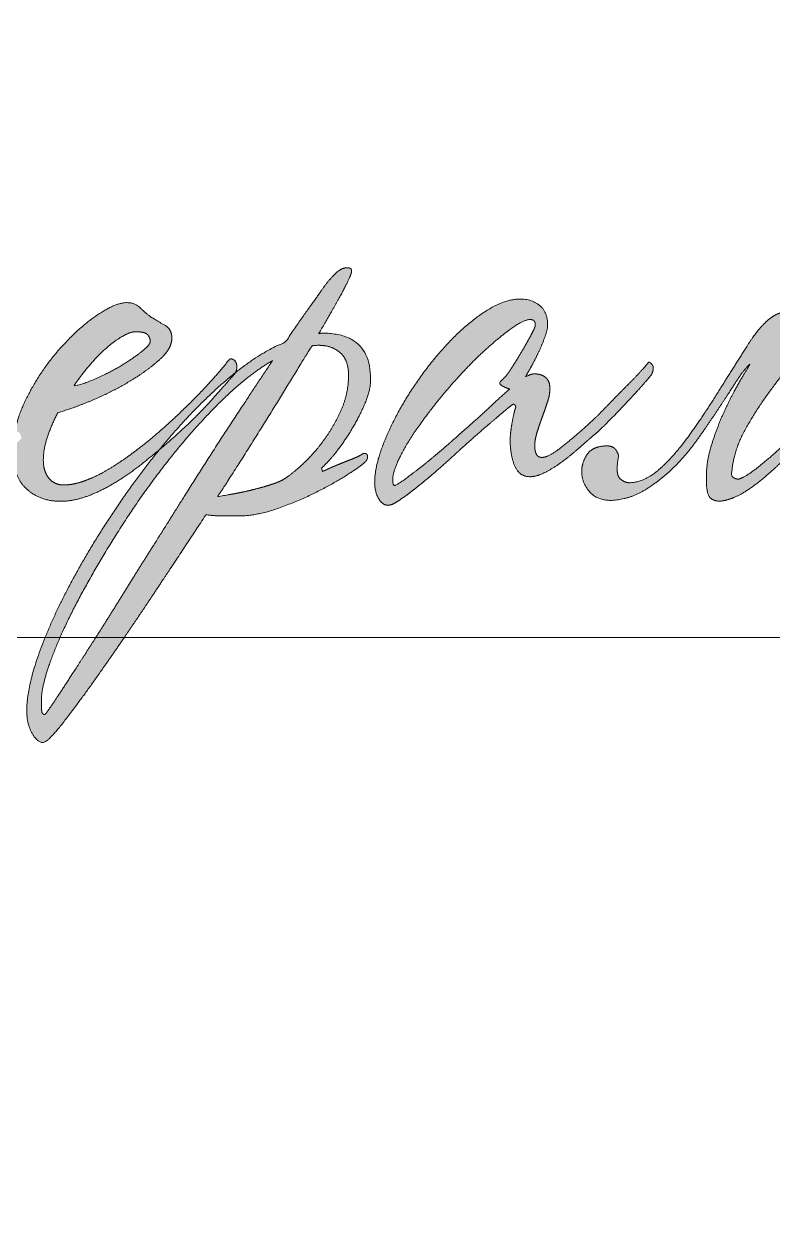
# Model space of a CAD drawing. Header units: metres. Extents: x -163 to 308, y -116 to 9.
# Drawn here: x 220.892 to 221.487, y -101.433 to -100.474 of the extents above; entities that cross this region are included whole.
import ezdxf

# ---------------------------------------------------------------- set-up
doc = ezdxf.new("R2010")
doc.units = ezdxf.units.M
doc.header["$MEASUREMENT"] = 0

# ---------------------------------------------------------------- blocks, each defined once
blk = doc.blocks.new('*U293')
at = {"color": 7, "linetype": 'Continuous', "lineweight": 0}
blk.add_line((10.01279, -17.50001), (16.51279, -17.50001), dxfattribs=at)
blk = doc.blocks.new('*U44')
at = {"linetype": 'Continuous', "lineweight": 0}
h = blk.add_hatch(color=5, dxfattribs=at)
edge = h.paths.add_edge_path()
edge.add_line((-0.18719, -0.20035), (-0.16948, -0.20035))
edge.add_spline(control_points=[(-0.16948, -0.20035), (-0.16465, -0.19362), (-0.15935, -0.18602), (-0.14325, -0.16295), (-0.12518, -0.1357), (-0.1071, -0.10846), (-0.0912, -0.0842)], knot_values=[0, 0, 0, 0.141373, 0.141373, 0.570687, 0.570687, 1, 1, 1], degree=2, periodic=0)
edge.add_spline(control_points=[(-0.0912, -0.0842), (-0.08603, -0.08499), (-0.07968, -0.08499)], knot_values=[0, 0, 0, 1, 1, 1], degree=2, periodic=0)
edge.add_line((-0.07968, -0.08499), (-0.06855, -0.08499))
edge.add_spline(control_points=[(-0.06855, -0.08499), (-0.05663, -0.08499), (-0.04252, -0.08002), (-0.02842, -0.07505), (-0.0161, -0.06888), (-0.00378, -0.06271), (0.00516, -0.05695), (0.0141, -0.05118), (0.0157, -0.04959)], knot_values=[0, 0, 0, 0.25, 0.25, 0.5, 0.5, 0.75, 0.75, 1, 1, 1], degree=2, periodic=0)
edge.add_spline(control_points=[(0.0157, -0.04959), (0.01887, -0.0472), (0.01887, -0.04481), (0.01887, -0.04242), (0.01689, -0.04242), (0.01569, -0.04242), (0.0141, -0.04362)], knot_values=[0, 0, 0, 0.333333, 0.333333, 0.666667, 0.666667, 1, 1, 1], degree=2, periodic=0)
edge.add_spline(control_points=[(0.0141, -0.04362), (0.01211, -0.04481), (0.00853, -0.0462), (0.00495, -0.0476), (0.00097, -0.04919), (-0.00301, -0.05078), (-0.00659, -0.05237), (-0.01017, -0.05396), (-0.01176, -0.05476)], knot_values=[0, 0, 0, 0.25, 0.25, 0.5, 0.5, 0.75, 0.75, 1, 1, 1], degree=2, periodic=0)
edge.add_line((-0.01176, -0.05476), (-0.01256, -0.05237))
edge.add_spline(control_points=[(-0.01256, -0.05237), (-0.01056, -0.05118), (-0.00499, -0.04461), (0.00057, -0.03805), (0.00634, -0.0289), (0.01211, -0.01975), (0.01655, -0.00981), (0.02098, 0.00014), (0.02098, 0.00809)], knot_values=[0, 0, 0, 0.25, 0.25, 0.5, 0.5, 0.75, 0.75, 1, 1, 1], degree=2, periodic=0)
edge.add_spline(control_points=[(0.02098, 0.00809), (0.02098, 0.03952), (-0.01202, 0.03952), (-0.01281, 0.03952), (-0.01321, 0.03932), (-0.01361, 0.03912), (-0.01441, 0.03912)], knot_values=[0, 0, 0, 0.333333, 0.333333, 0.666667, 0.666667, 1, 1, 1], degree=2, periodic=0)
edge.add_spline(control_points=[(-0.01441, 0.03912), (-0.004, 0.05661), (0.00201, 0.06794), (0.00802, 0.07927), (0.00802, 0.08165), (0.00802, 0.08406), (0.00524, 0.08406), (0.00126, 0.08406), (-0.00232, 0.08068), (-0.0059, 0.0773), (-0.00908, 0.07332), (-0.01107, 0.07054), (-0.01863, 0.06), (-0.02619, 0.04946), (-0.03693, 0.03355)], knot_values=[0, 0, 0, 0.142857, 0.142857, 0.285714, 0.285714, 0.428571, 0.428571, 0.571429, 0.571429, 0.714286, 0.714286, 0.857143, 0.857143, 1, 1, 1], degree=2, periodic=0)
edge.add_spline(control_points=[(-0.03693, 0.03355), (-0.05352, 0.02664), (-0.07114, 0.01254)], knot_values=[0, 0, 0, 1, 1, 1], degree=2, periodic=0)
edge.add_line((-0.07114, 0.01254), (-0.07142, 0.01207))
edge.add_spline(control_points=[(-0.07142, 0.01207), (-0.0762, 0.0065), (-0.08694, -0.00563), (-0.09768, -0.01777), (-0.11558, -0.03368), (-0.1192, -0.03682), (-0.12287, -0.0399)], knot_values=[0, 0, 0, 0.417557, 0.417557, 0.835113, 0.835113, 1, 1, 1], degree=2, periodic=0)
edge.add_spline(control_points=[(-0.12287, -0.0399), (-0.13889, -0.05948), (-0.15351, -0.08141), (-0.17102, -0.10766), (-0.18435, -0.13292), (-0.19768, -0.15818), (-0.20544, -0.18046), (-0.2092, -0.19124), (-0.21113, -0.20035)], knot_values=[0, 0, 0, 0.251666, 0.251666, 0.552886, 0.552886, 0.854105, 0.854105, 1, 1, 1], degree=2, periodic=0)
edge.add_line((-0.21113, -0.20035), (-0.20192, -0.20035))
edge.add_spline(control_points=[(-0.20192, -0.20035), (-0.20025, -0.19264), (-0.19649, -0.18247), (-0.18973, -0.16417), (-0.17781, -0.14169), (-0.16588, -0.11922), (-0.15037, -0.09475), (-0.13487, -0.07028), (-0.11738, -0.04801), (-0.09988, -0.02573), (-0.08139, -0.00743), (-0.06291, 0.01087), (-0.04581, 0.02082)], knot_values=[0, 0, 0, 0.100007, 0.100007, 0.280006, 0.280006, 0.460004, 0.460004, 0.640003, 0.640003, 0.820001, 0.820001, 1, 1, 1], degree=2, periodic=0)
edge.add_spline(control_points=[(-0.04581, 0.02082), (-0.05933, 0.00053), (-0.07483, -0.02314), (-0.09034, -0.04681), (-0.10505, -0.07028), (-0.11499, -0.0862), (-0.12592, -0.1035), (-0.13685, -0.12081), (-0.14719, -0.13752), (-0.15753, -0.15423), (-0.16707, -0.16914), (-0.17661, -0.18406), (-0.18397, -0.1954), (-0.18565, -0.198), (-0.18719, -0.20035)], knot_values=[0, 0, 0, 0.160543, 0.160543, 0.321085, 0.321085, 0.481628, 0.481628, 0.642171, 0.642171, 0.802713, 0.802713, 0.963256, 0.963256, 1, 1, 1], degree=2, periodic=0)
edge = h.paths.add_edge_path(flags=16)
edge.add_spline(control_points=[(-0.08318, -0.07186), (-0.08199, -0.06987), (-0.081, -0.06848), (-0.08, -0.06709), (-0.07881, -0.0651), (-0.0629, -0.04043), (-0.04738, -0.01537), (-0.03187, 0.00969), (-0.01914, 0.03078)], knot_values=[0, 0, 0, 0.25, 0.25, 0.5, 0.5, 0.75, 0.75, 1, 1, 1], degree=2, periodic=0)
edge.add_spline(control_points=[(-0.01914, 0.03078), (-0.01755, 0.03118), (-0.01437, 0.03118), (-0.00562, 0.03118), (0.00015, 0.0262), (0.00591, 0.02123), (0.00591, 0.01089)], knot_values=[0, 0, 0, 0.333333, 0.333333, 0.666667, 0.666667, 1, 1, 1], degree=2, periodic=0)
edge.add_spline(control_points=[(0.00591, 0.01089), (0.00591, -0.00224), (0.00035, -0.01418), (-0.00522, -0.02611), (-0.01258, -0.03566), (-0.01994, -0.04521), (-0.0273, -0.05157), (-0.03466, -0.05794), (-0.03863, -0.06032), (-0.04142, -0.06192), (-0.04699, -0.06371), (-0.05256, -0.0655), (-0.05892, -0.06709), (-0.06528, -0.06868), (-0.07185, -0.06987), (-0.07841, -0.07107), (-0.08318, -0.07186)], knot_values=[0, 0, 0, 0.125, 0.125, 0.25, 0.25, 0.375, 0.375, 0.5, 0.5, 0.625, 0.625, 0.75, 0.75, 0.875, 0.875, 1, 1, 1], degree=2, periodic=0)
h = blk.add_hatch(color=5, dxfattribs=at)
edge = h.paths.add_edge_path()
edge.add_spline(control_points=[(-0.07114, 0.01254), (-0.06951, 0.0155), (-0.07043, 0.01863), (-0.07142, 0.02202), (-0.075, 0.02202)], knot_values=[0, 0, 0, 0.480917, 0.480917, 1, 1, 1], degree=2, periodic=0)
edge.add_spline(control_points=[(-0.075, 0.02202), (-0.08177, 0.01287), (-0.09509, -0.00106), (-0.10842, -0.01498), (-0.12394, -0.02851), (-0.13229, -0.03567), (-0.14084, -0.04203), (-0.1494, -0.0484), (-0.15775, -0.05337), (-0.16611, -0.05835), (-0.17386, -0.06113), (-0.18162, -0.06392), (-0.18799, -0.06392), (-0.19435, -0.06392), (-0.19813, -0.05934), (-0.20191, -0.05476), (-0.20191, -0.0468), (-0.20191, -0.03964), (-0.19913, -0.03128), (-0.19634, -0.02292), (-0.19197, -0.01457)], knot_values=[0, 0, 0, 0.1, 0.1, 0.2, 0.2, 0.3, 0.3, 0.4, 0.4, 0.5, 0.5, 0.6, 0.6, 0.7, 0.7, 0.8, 0.8, 0.9, 0.9, 1, 1, 1], degree=2, periodic=0)
edge.add_spline(control_points=[(-0.19197, -0.01457), (-0.18282, -0.01218), (-0.16949, -0.00661), (-0.15616, -0.00104), (-0.14403, 0.00613), (-0.13189, 0.01329), (-0.12314, 0.02105), (-0.11439, 0.02881), (-0.11439, 0.03598), (-0.11439, 0.04235), (-0.11956, 0.04513), (-0.12473, 0.04792), (-0.12831, 0.0503), (-0.13189, 0.05269), (-0.13567, 0.05647), (-0.13945, 0.06025), (-0.14502, 0.06025), (-0.15298, 0.06025), (-0.16591, 0.0513), (-0.17884, 0.04235), (-0.19157, 0.02782), (-0.2043, 0.01329), (-0.21345, -0.00502), (-0.219, -0.01613), (-0.22119, -0.02724)], knot_values=[0, 0, 0, 0.086156, 0.086156, 0.172312, 0.172312, 0.258468, 0.258468, 0.344624, 0.344624, 0.430779, 0.430779, 0.516935, 0.516935, 0.603091, 0.603091, 0.689247, 0.689247, 0.775403, 0.775403, 0.861559, 0.861559, 0.947715, 0.947715, 1, 1, 1], degree=2, periodic=0)
edge.add_line((-0.22119, -0.02724), (-0.22073, -0.02733))
edge.add_spline(control_points=[(-0.22073, -0.02733), (-0.21755, -0.02733), (-0.21675, -0.03211)], knot_values=[0, 0, 0, 1, 1, 1], degree=2, periodic=0)
edge.add_line((-0.21675, -0.03211), (-0.22113, -0.03648))
edge.add_spline(control_points=[(-0.22113, -0.03648), (-0.22179, -0.03715), (-0.2225, -0.03783)], knot_values=[0, 0, 0, 1, 1, 1], degree=2, periodic=0)
edge.add_spline(control_points=[(-0.2225, -0.03783), (-0.2226, -0.03973), (-0.2226, -0.04164), (-0.2226, -0.05796), (-0.21345, -0.06651), (-0.2043, -0.07507), (-0.18997, -0.07507), (-0.18162, -0.07507), (-0.17227, -0.07168), (-0.16293, -0.0683), (-0.15338, -0.06253), (-0.14383, -0.05675), (-0.13428, -0.0492), (-0.1285, -0.04462), (-0.12287, -0.0399)], knot_values=[0, 0, 0, 0.018213, 0.018213, 0.193372, 0.193372, 0.368531, 0.368531, 0.54369, 0.54369, 0.718849, 0.718849, 0.894009, 0.894009, 1, 1, 1], degree=2, periodic=0)
edge.add_spline(control_points=[(-0.12287, -0.0399), (-0.11972, -0.03605), (-0.11651, -0.03229), (-0.09701, -0.00941), (-0.07653, 0.00809), (-0.07382, 0.0104), (-0.07114, 0.01254)], knot_values=[0, 0, 0, 0.126896, 0.126896, 0.89826, 0.89826, 1, 1, 1], degree=2, periodic=0)
edge = h.paths.add_edge_path(flags=16)
edge.add_spline(control_points=[(-0.18123, 0.00341), (-0.17605, 0.01097), (-0.17029, 0.01774), (-0.16452, 0.0245), (-0.15875, 0.02947), (-0.15298, 0.03444), (-0.14781, 0.03743), (-0.14263, 0.04041), (-0.13905, 0.04041), (-0.13269, 0.04041), (-0.1309, 0.03842), (-0.12911, 0.03643), (-0.12911, 0.03365)], knot_values=[0, 0, 0, 0.166667, 0.166667, 0.333333, 0.333333, 0.5, 0.5, 0.666667, 0.666667, 0.833333, 0.833333, 1, 1, 1], degree=2, periodic=0)
edge.add_spline(control_points=[(-0.12911, 0.03365), (-0.12911, 0.03166), (-0.13448, 0.02728), (-0.13985, 0.02291), (-0.14761, 0.01813), (-0.15537, 0.01336), (-0.16452, 0.00918), (-0.17367, 0.00501), (-0.18123, 0.00341)], knot_values=[0, 0, 0, 0.25, 0.25, 0.5, 0.5, 0.75, 0.75, 1, 1, 1], degree=2, periodic=0)
h = blk.add_hatch(color=5, dxfattribs=at)
edge = h.paths.add_edge_path()
edge.add_spline(control_points=[(0.21029, 0.01969), (0.2087, 0.01771), (0.20512, 0.01373), (0.20154, 0.00975), (0.19637, 0.00458), (0.1912, -0.0006), (0.18523, -0.00676), (0.17926, -0.01293), (0.17329, -0.0189), (0.16216, -0.02924), (0.15221, -0.0372), (0.14226, -0.04516), (0.13789, -0.04516), (0.1347, -0.04516), (0.13371, -0.04277), (0.13271, -0.04038), (0.13271, -0.0372), (0.13271, -0.03322), (0.13431, -0.02805), (0.1359, -0.02288), (0.13789, -0.01751), (0.13988, -0.01214), (0.14147, -0.00716), (0.14306, -0.00219), (0.14306, 0.00139), (0.14306, 0.00697), (0.14007, 0.00935), (0.13709, 0.01174), (0.13232, 0.01174), (0.13033, 0.01174), (0.12635, 0.00975)], knot_values=[0, 0, 0, 0.066667, 0.066667, 0.133333, 0.133333, 0.2, 0.2, 0.266667, 0.266667, 0.333333, 0.333333, 0.4, 0.4, 0.466667, 0.466667, 0.533333, 0.533333, 0.6, 0.6, 0.666667, 0.666667, 0.733333, 0.733333, 0.8, 0.8, 0.866667, 0.866667, 0.933333, 0.933333, 1, 1, 1], degree=2, periodic=0)
edge.add_spline(control_points=[(0.12635, 0.00975), (0.12874, 0.01373), (0.13152, 0.0189), (0.13431, 0.02407), (0.13649, 0.02905), (0.13868, 0.03402), (0.14007, 0.0382), (0.14147, 0.04237), (0.14147, 0.04476), (0.14147, 0.05391), (0.1361, 0.05829), (0.13073, 0.06267), (0.12277, 0.06267), (0.11322, 0.06267), (0.10208, 0.0561), (0.09094, 0.04954), (0.08, 0.03899), (0.06906, 0.02845), (0.05892, 0.01512), (0.04877, 0.00179), (0.04101, -0.01214), (0.03326, -0.02606), (0.02848, -0.03919), (0.02371, -0.05232), (0.02371, -0.06226), (0.02371, -0.06823), (0.0263, -0.07301), (0.02888, -0.07778), (0.03286, -0.07778), (0.03564, -0.07778), (0.04161, -0.0736), (0.04758, -0.06943), (0.05474, -0.06366), (0.0619, -0.05789), (0.06926, -0.05133), (0.07662, -0.04476), (0.08179, -0.03999), (0.08696, -0.03521), (0.09313, -0.02984), (0.0993, -0.02447), (0.10467, -0.01989), (0.11004, -0.01532), (0.11382, -0.01214), (0.1176, -0.00895), (0.11799, -0.00895), (0.11879, -0.00895), (0.11939, -0.00975), (0.11999, -0.01054), (0.11959, -0.01173)], knot_values=[0, 0, 0, 0.041667, 0.041667, 0.083333, 0.083333, 0.125, 0.125, 0.166667, 0.166667, 0.208333, 0.208333, 0.25, 0.25, 0.291667, 0.291667, 0.333333, 0.333333, 0.375, 0.375, 0.416667, 0.416667, 0.458333, 0.458333, 0.5, 0.5, 0.541667, 0.541667, 0.583333, 0.583333, 0.625, 0.625, 0.666667, 0.666667, 0.708333, 0.708333, 0.75, 0.75, 0.791667, 0.791667, 0.833333, 0.833333, 0.875, 0.875, 0.916667, 0.916667, 0.958333, 0.958333, 1, 1, 1], degree=2, periodic=0)
edge.add_spline(control_points=[(0.11959, -0.01173), (0.11879, -0.01333), (0.1174, -0.02089), (0.11601, -0.02845), (0.11601, -0.03362), (0.11601, -0.04396), (0.11919, -0.05113), (0.12237, -0.05829), (0.12953, -0.05829), (0.13431, -0.05829), (0.14067, -0.0549), (0.14704, -0.05152), (0.1532, -0.04675), (0.15937, -0.04197), (0.16514, -0.0368), (0.17091, -0.03163), (0.17528, -0.02805), (0.17926, -0.02447), (0.18523, -0.0183), (0.1912, -0.01214), (0.19697, -0.00597), (0.20274, 0.0002), (0.20711, 0.00517), (0.21149, 0.01015), (0.21228, 0.01134)], knot_values=[0, 0, 0, 0.083333, 0.083333, 0.166667, 0.166667, 0.25, 0.25, 0.333333, 0.333333, 0.416667, 0.416667, 0.5, 0.5, 0.583333, 0.583333, 0.666667, 0.666667, 0.75, 0.75, 0.833333, 0.833333, 0.916667, 0.916667, 1, 1, 1], degree=2, periodic=0)
edge.add_spline(control_points=[(0.21228, 0.01134), (0.21427, 0.01572), (0.21288, 0.0177), (0.21149, 0.01969), (0.21029, 0.01969)], knot_values=[0, 0, 0, 0.5, 0.5, 1, 1, 1], degree=2, periodic=0)
edge = h.paths.add_edge_path(flags=16)
edge.add_spline(control_points=[(0.11362, 0.01094), (0.11203, 0.00895), (0.11044, 0.00756), (0.10884, 0.00617), (0.10884, 0.00537), (0.10884, 0.00458), (0.11083, 0.00338), (0.11282, 0.00219), (0.11561, 0.00139)], knot_values=[0, 0, 0, 0.25, 0.25, 0.5, 0.5, 0.75, 0.75, 1, 1, 1], degree=2, periodic=0)
edge.add_spline(control_points=[(0.11561, 0.00139), (0.10964, -0.00378), (0.10288, -0.01014), (0.09611, -0.01651), (0.08895, -0.02287), (0.08219, -0.02884), (0.07384, -0.0362), (0.06548, -0.04356), (0.05772, -0.04973), (0.04996, -0.05589), (0.0442, -0.06007), (0.03843, -0.06425), (0.03724, -0.06425), (0.03604, -0.06425), (0.03604, -0.06027), (0.03604, -0.05391), (0.04241, -0.04197), (0.04877, -0.03003), (0.06031, -0.01491), (0.06906, -0.00338), (0.0794, 0.00816), (0.08975, 0.01969), (0.09969, 0.02865), (0.10964, 0.0376), (0.1176, 0.04317), (0.12555, 0.04874), (0.12953, 0.04874), (0.13311, 0.04874), (0.13311, 0.04516)], knot_values=[0, 0, 0, 0.071429, 0.071429, 0.142857, 0.142857, 0.214286, 0.214286, 0.285714, 0.285714, 0.357143, 0.357143, 0.428571, 0.428571, 0.5, 0.5, 0.571429, 0.571429, 0.642857, 0.642857, 0.714286, 0.714286, 0.785714, 0.785714, 0.857143, 0.857143, 0.928571, 0.928571, 1, 1, 1], degree=2, periodic=0)
edge.add_spline(control_points=[(0.13311, 0.04516), (0.13311, 0.04357), (0.13033, 0.03839), (0.12754, 0.03322), (0.12416, 0.02746), (0.12078, 0.02169), (0.1176, 0.01671), (0.11441, 0.01174), (0.11362, 0.01094)], knot_values=[0, 0, 0, 0.25, 0.25, 0.5, 0.5, 0.75, 0.75, 1, 1, 1], degree=2, periodic=0)
h = blk.add_hatch(color=5, dxfattribs=at)
edge = h.paths.add_edge_path()
edge.add_line((0.18967, -0.04494), (0.18967, -0.04335))
edge.add_spline(control_points=[(0.18967, -0.04335), (0.18808, -0.03898), (0.18549, -0.03799), (0.18291, -0.037), (0.18012, -0.0374), (0.17176, -0.0378), (0.16798, -0.04377), (0.1642, -0.04975), (0.1648, -0.05653), (0.1654, -0.06331), (0.17037, -0.06889), (0.17535, -0.07447), (0.18529, -0.07447), (0.19723, -0.07366), (0.20757, -0.06744), (0.21791, -0.06122), (0.22706, -0.05227), (0.23621, -0.04331), (0.24377, -0.03257), (0.25133, -0.02183), (0.25793, -0.01189), (0.26452, -0.00194), (0.2697, 0.00622), (0.27488, 0.01437), (0.27925, 0.01835)], knot_values=[0, 0, 0, 0.083333, 0.083333, 0.166667, 0.166667, 0.25, 0.25, 0.333333, 0.333333, 0.416667, 0.416667, 0.5, 0.5, 0.583333, 0.583333, 0.666667, 0.666667, 0.75, 0.75, 0.833333, 0.833333, 0.916667, 0.916667, 1, 1, 1], degree=2, periodic=0)
edge.add_spline(control_points=[(0.27925, 0.01835), (0.27805, 0.01636), (0.27288, 0.00761), (0.26771, -0.00114), (0.26232, -0.01268), (0.25693, -0.02422), (0.25294, -0.03715), (0.24894, -0.05008), (0.24974, -0.06082)], knot_values=[0, 0, 0, 0.25, 0.25, 0.5, 0.5, 0.75, 0.75, 1, 1, 1], degree=2, periodic=0)
edge.add_spline(control_points=[(0.24974, -0.06082), (0.24934, -0.07085), (0.25314, -0.07345), (0.25693, -0.07606), (0.26372, -0.07407), (0.27209, -0.07165), (0.28084, -0.06524), (0.28959, -0.05883), (0.29795, -0.05088), (0.30631, -0.04292), (0.31366, -0.03476), (0.32102, -0.02661), (0.32659, -0.02064)], knot_values=[0, 0, 0, 0.166667, 0.166667, 0.333333, 0.333333, 0.5, 0.5, 0.666667, 0.666667, 0.833333, 0.833333, 1, 1, 1], degree=2, periodic=0)
edge.add_spline(control_points=[(0.32659, -0.02064), (0.32778, -0.01746), (0.32619, -0.01666), (0.32461, -0.01586), (0.32341, -0.01626)], knot_values=[0, 0, 0, 0.5, 0.5, 1, 1, 1], degree=2, periodic=0)
edge.add_spline(control_points=[(0.32341, -0.01626), (0.32063, -0.01905), (0.31366, -0.02581), (0.3067, -0.03257), (0.29894, -0.03973), (0.29118, -0.04689), (0.28343, -0.05286), (0.27567, -0.05883), (0.27129, -0.06002)], knot_values=[0, 0, 0, 0.25, 0.25, 0.5, 0.5, 0.75, 0.75, 1, 1, 1], degree=2, periodic=0)
edge.add_spline(control_points=[(0.27129, -0.06002), (0.26572, -0.05923), (0.26692, -0.05485)], knot_values=[0, 0, 0, 1, 1, 1], degree=2, periodic=0)
edge.add_spline(control_points=[(0.26692, -0.05485), (0.26811, -0.04053), (0.27607, -0.02621), (0.28403, -0.01189), (0.29377, 0.00124), (0.30352, 0.01437), (0.31207, 0.02531), (0.32063, 0.03625), (0.32301, 0.04381), (0.3254, 0.04978), (0.32341, 0.05157), (0.32142, 0.05336), (0.31744, 0.05376), (0.31187, 0.05416), (0.3075, 0.05435), (0.30312, 0.05455), (0.29855, 0.05276), (0.29397, 0.05097), (0.2888, 0.0458), (0.28363, 0.04063), (0.27726, 0.03068)], knot_values=[0, 0, 0, 0.1, 0.1, 0.2, 0.2, 0.3, 0.3, 0.4, 0.4, 0.5, 0.5, 0.6, 0.6, 0.7, 0.7, 0.8, 0.8, 0.9, 0.9, 1, 1, 1], degree=2, periodic=0)
edge.add_spline(control_points=[(0.27726, 0.03068), (0.26771, 0.01556), (0.25753, -0.00075), (0.24735, -0.01706), (0.2374, -0.03078), (0.22746, -0.04451), (0.21751, -0.05326), (0.20757, -0.06202), (0.19762, -0.06241), (0.19325, -0.06241), (0.19046, -0.05923), (0.18768, -0.05606), (0.18967, -0.04494)], knot_values=[0, 0, 0, 0.166667, 0.166667, 0.333333, 0.333333, 0.5, 0.5, 0.666667, 0.666667, 0.833333, 0.833333, 1, 1, 1], degree=2, periodic=0)
h = blk.add_hatch(color=5, dxfattribs=at)
edge = h.paths.add_edge_path()
edge.add_line((-0.20192, -0.20035), (-0.21113, -0.20035))
edge.add_spline(control_points=[(-0.21113, -0.20035), (-0.2132, -0.21005), (-0.2132, -0.21785), (-0.2132, -0.2266), (-0.20962, -0.23296), (-0.20604, -0.23933), (-0.20207, -0.23933), (-0.19889, -0.23933), (-0.18717, -0.22421), (-0.17931, -0.21407), (-0.16948, -0.20035)], knot_values=[0, 0, 0, 0.123175, 0.123175, 0.362046, 0.362046, 0.600918, 0.600918, 0.839789, 0.839789, 1, 1, 1], degree=2, periodic=0)
edge.add_line((-0.16948, -0.20035), (-0.18719, -0.20035))
edge.add_spline(control_points=[(-0.18719, -0.20035), (-0.19237, -0.20829), (-0.19589, -0.21351), (-0.20047, -0.22027), (-0.20086, -0.22027), (-0.20285, -0.22027), (-0.20305, -0.21748), (-0.20325, -0.2147), (-0.20325, -0.21112), (-0.20325, -0.20652), (-0.20192, -0.20035)], knot_values=[0, 0, 0, 0.182925, 0.182925, 0.420144, 0.420144, 0.657362, 0.657362, 0.89458, 0.89458, 1, 1, 1], degree=2, periodic=0)
at = {"color": 5, "linetype": 'Continuous', "lineweight": 0, "flags": 128}
for points in [[(0.18967, -0.04335), (0.18967, -0.04494)], [(-0.01256, -0.05237), (-0.01176, -0.05476)]]:
    blk.add_lwpolyline(points, dxfattribs=at)
at = {"color": 5, "linetype": 'Continuous', "lineweight": 0}
for points, knots in [([(-0.01176, -0.05476), (-0.01017, -0.05396), (-0.00659, -0.05237), (-0.00301, -0.05078), (0.00097, -0.04919), (0.00495, -0.0476), (0.00853, -0.0462), (0.01211, -0.04481), (0.0141, -0.04362), (0.01569, -0.04242), (0.01689, -0.04242), (0.01887, -0.04242), (0.01887, -0.04481), (0.01887, -0.0472), (0.0157, -0.04959), (0.0141, -0.05118), (0.00516, -0.05695), (-0.00378, -0.06271), (-0.0161, -0.06888), (-0.02842, -0.07505), (-0.04252, -0.08002), (-0.05663, -0.08499), (-0.06855, -0.08499), (-0.07332, -0.08499), (-0.07968, -0.08499), (-0.08603, -0.08499), (-0.0912, -0.0842), (-0.1071, -0.10846), (-0.12518, -0.1357), (-0.14325, -0.16295), (-0.15935, -0.18602), (-0.17545, -0.20909), (-0.18717, -0.22421), (-0.19889, -0.23933), (-0.20207, -0.23933), (-0.20604, -0.23933), (-0.20962, -0.23296), (-0.2132, -0.2266), (-0.2132, -0.21785), (-0.2132, -0.20273), (-0.20544, -0.18046), (-0.19768, -0.15818), (-0.18435, -0.13292), (-0.17102, -0.10766), (-0.15351, -0.08141), (-0.13601, -0.05516), (-0.11651, -0.03229), (-0.09701, -0.00941), (-0.07653, 0.00809), (-0.05604, 0.02559), (-0.03693, 0.03355), (-0.02619, 0.04946), (-0.01863, 0.06), (-0.01107, 0.07054), (-0.00908, 0.07332), (-0.0059, 0.0773), (-0.00232, 0.08068), (0.00126, 0.08406), (0.00524, 0.08406), (0.00802, 0.08406), (0.00802, 0.08165), (0.00802, 0.07927), (0.00201, 0.06794), (-0.004, 0.05661), (-0.01441, 0.03912), (-0.01361, 0.03912), (-0.01321, 0.03932), (-0.01281, 0.03952), (-0.01202, 0.03952), (0.02098, 0.03952), (0.02098, 0.00809)], [0, 0, 0, 0.028571, 0.028571, 0.057143, 0.057143, 0.085714, 0.085714, 0.114286, 0.114286, 0.142857, 0.142857, 0.171429, 0.171429, 0.2, 0.2, 0.228571, 0.228571, 0.257143, 0.257143, 0.285714, 0.285714, 0.314286, 0.314286, 0.342857, 0.342857, 0.371429, 0.371429, 0.4, 0.4, 0.428571, 0.428571, 0.457143, 0.457143, 0.485714, 0.485714, 0.514286, 0.514286, 0.542857, 0.542857, 0.571429, 0.571429, 0.6, 0.6, 0.628571, 0.628571, 0.657143, 0.657143, 0.685714, 0.685714, 0.714286, 0.714286, 0.742857, 0.742857, 0.771429, 0.771429, 0.8, 0.8, 0.828571, 0.828571, 0.857143, 0.857143, 0.885714, 0.885714, 0.914286, 0.914286, 0.942857, 0.942857, 0.971429, 0.971429, 1, 1, 1]), ([(-0.07142, 0.01207), (-0.0762, 0.0065), (-0.08694, -0.00563), (-0.09768, -0.01777), (-0.11558, -0.03368), (-0.12473, -0.04164), (-0.13428, -0.0492), (-0.14383, -0.05675), (-0.15338, -0.06253), (-0.16293, -0.0683), (-0.17227, -0.07168), (-0.18162, -0.07507), (-0.18997, -0.07507), (-0.2043, -0.07507), (-0.21345, -0.06651), (-0.2226, -0.05796), (-0.2226, -0.04164), (-0.2226, -0.02333), (-0.21345, -0.00502), (-0.2043, 0.01329), (-0.19157, 0.02782), (-0.17884, 0.04235), (-0.16591, 0.0513), (-0.15298, 0.06025), (-0.14502, 0.06025), (-0.13945, 0.06025), (-0.13567, 0.05647), (-0.13189, 0.05269), (-0.12831, 0.0503), (-0.12473, 0.04792), (-0.11956, 0.04513), (-0.11439, 0.04235), (-0.11439, 0.03598), (-0.11439, 0.02881), (-0.12314, 0.02105), (-0.13189, 0.01329), (-0.14403, 0.00613), (-0.15616, -0.00104), (-0.16949, -0.00661), (-0.18282, -0.01218), (-0.19197, -0.01457), (-0.19634, -0.02292), (-0.19913, -0.03128), (-0.20191, -0.03964), (-0.20191, -0.0468), (-0.20191, -0.05476), (-0.19813, -0.05934), (-0.19435, -0.06392), (-0.18799, -0.06392), (-0.18162, -0.06392), (-0.17386, -0.06113), (-0.16611, -0.05835), (-0.15775, -0.05337), (-0.1494, -0.0484), (-0.14084, -0.04203), (-0.13229, -0.03567), (-0.12394, -0.02851), (-0.10842, -0.01498), (-0.09509, -0.00106), (-0.08177, 0.01287), (-0.075, 0.02202), (-0.07142, 0.02202), (-0.07043, 0.01863), (-0.06943, 0.01525), (-0.07142, 0.01207)], [0, 0, 0, 0.03125, 0.03125, 0.0625, 0.0625, 0.09375, 0.09375, 0.125, 0.125, 0.15625, 0.15625, 0.1875, 0.1875, 0.21875, 0.21875, 0.25, 0.25, 0.28125, 0.28125, 0.3125, 0.3125, 0.34375, 0.34375, 0.375, 0.375, 0.40625, 0.40625, 0.4375, 0.4375, 0.46875, 0.46875, 0.5, 0.5, 0.53125, 0.53125, 0.5625, 0.5625, 0.59375, 0.59375, 0.625, 0.625, 0.65625, 0.65625, 0.6875, 0.6875, 0.71875, 0.71875, 0.75, 0.75, 0.78125, 0.78125, 0.8125, 0.8125, 0.84375, 0.84375, 0.875, 0.875, 0.90625, 0.90625, 0.9375, 0.9375, 0.96875, 0.96875, 1, 1, 1]), ([(0.21228, 0.01134), (0.21149, 0.01015), (0.20711, 0.00517), (0.20274, 0.0002), (0.19697, -0.00597), (0.1912, -0.01214), (0.18523, -0.0183), (0.17926, -0.02447), (0.17528, -0.02805), (0.17091, -0.03163), (0.16514, -0.0368), (0.15937, -0.04197), (0.1532, -0.04675), (0.14704, -0.05152), (0.14067, -0.0549), (0.13431, -0.05829), (0.12953, -0.05829), (0.12237, -0.05829), (0.11919, -0.05113), (0.11601, -0.04396), (0.11601, -0.03362), (0.11601, -0.02845), (0.1174, -0.02089), (0.11879, -0.01333), (0.11959, -0.01173), (0.11999, -0.01054), (0.11939, -0.00975), (0.11879, -0.00895), (0.11799, -0.00895), (0.1176, -0.00895), (0.11382, -0.01214), (0.11004, -0.01532), (0.10467, -0.01989), (0.0993, -0.02447), (0.09313, -0.02984), (0.08696, -0.03521), (0.08179, -0.03999), (0.07662, -0.04476), (0.06926, -0.05133), (0.0619, -0.05789), (0.05474, -0.06366), (0.04758, -0.06943), (0.04161, -0.0736), (0.03564, -0.07778), (0.03286, -0.07778), (0.02888, -0.07778), (0.0263, -0.07301), (0.02371, -0.06823), (0.02371, -0.06226), (0.02371, -0.05232), (0.02848, -0.03919), (0.03326, -0.02606), (0.04101, -0.01214), (0.04877, 0.00179), (0.05892, 0.01512), (0.06906, 0.02845), (0.08, 0.03899), (0.09094, 0.04954), (0.10208, 0.0561), (0.11322, 0.06267), (0.12277, 0.06267), (0.13073, 0.06267), (0.1361, 0.05829), (0.14147, 0.05391), (0.14147, 0.04476), (0.14147, 0.04237), (0.14007, 0.0382), (0.13868, 0.03402), (0.13649, 0.02905), (0.13431, 0.02407), (0.13152, 0.0189), (0.12874, 0.01373), (0.12635, 0.00975), (0.13033, 0.01174), (0.13232, 0.01174), (0.13709, 0.01174), (0.14007, 0.00935), (0.14306, 0.00697), (0.14306, 0.00139), (0.14306, -0.00219), (0.14147, -0.00716), (0.13988, -0.01214), (0.13789, -0.01751), (0.1359, -0.02288), (0.13431, -0.02805), (0.13271, -0.03322), (0.13271, -0.0372), (0.13271, -0.04038), (0.13371, -0.04277), (0.1347, -0.04516), (0.13789, -0.04516), (0.14226, -0.04516), (0.15221, -0.0372), (0.16216, -0.02924), (0.17329, -0.0189), (0.17926, -0.01293), (0.18523, -0.00676), (0.1912, -0.0006), (0.19637, 0.00458), (0.20154, 0.00975), (0.20512, 0.01373), (0.2087, 0.01771), (0.21029, 0.01969), (0.21149, 0.01969), (0.21288, 0.0177), (0.21427, 0.01572), (0.21228, 0.01134)], [0, 0, 0, 0.018868, 0.018868, 0.037736, 0.037736, 0.056604, 0.056604, 0.075472, 0.075472, 0.09434, 0.09434, 0.113208, 0.113208, 0.132075, 0.132075, 0.150943, 0.150943, 0.169811, 0.169811, 0.188679, 0.188679, 0.207547, 0.207547, 0.226415, 0.226415, 0.245283, 0.245283, 0.264151, 0.264151, 0.283019, 0.283019, 0.301887, 0.301887, 0.320755, 0.320755, 0.339623, 0.339623, 0.358491, 0.358491, 0.377358, 0.377358, 0.396226, 0.396226, 0.415094, 0.415094, 0.433962, 0.433962, 0.45283, 0.45283, 0.471698, 0.471698, 0.490566, 0.490566, 0.509434, 0.509434, 0.528302, 0.528302, 0.54717, 0.54717, 0.566038, 0.566038, 0.584906, 0.584906, 0.603774, 0.603774, 0.622642, 0.622642, 0.641509, 0.641509, 0.660377, 0.660377, 0.679245, 0.679245, 0.698113, 0.698113, 0.716981, 0.716981, 0.735849, 0.735849, 0.754717, 0.754717, 0.773585, 0.773585, 0.792453, 0.792453, 0.811321, 0.811321, 0.830189, 0.830189, 0.849057, 0.849057, 0.867925, 0.867925, 0.886792, 0.886792, 0.90566, 0.90566, 0.924528, 0.924528, 0.943396, 0.943396, 0.962264, 0.962264, 0.981132, 0.981132, 1, 1, 1]), ([(0.27726, 0.03068), (0.28363, 0.04063), (0.2888, 0.0458), (0.29397, 0.05097), (0.29855, 0.05276), (0.30312, 0.05455), (0.3075, 0.05435), (0.31187, 0.05416), (0.31744, 0.05376), (0.32142, 0.05336), (0.32341, 0.05157), (0.3254, 0.04978), (0.32301, 0.04381), (0.32063, 0.03625), (0.31207, 0.02531), (0.30352, 0.01437), (0.29377, 0.00124), (0.28403, -0.01189), (0.27607, -0.02621), (0.26811, -0.04053), (0.26692, -0.05485), (0.26572, -0.05923), (0.27129, -0.06002), (0.27567, -0.05883), (0.28343, -0.05286), (0.29118, -0.04689), (0.29894, -0.03973), (0.3067, -0.03257), (0.31366, -0.02581), (0.32063, -0.01905), (0.32341, -0.01626), (0.32461, -0.01586), (0.32619, -0.01666), (0.32778, -0.01746), (0.32659, -0.02064), (0.32102, -0.02661), (0.31366, -0.03476), (0.30631, -0.04292), (0.29795, -0.05088), (0.28959, -0.05883), (0.28084, -0.06524), (0.27209, -0.07165), (0.26372, -0.07407), (0.25693, -0.07606), (0.25314, -0.07345), (0.24934, -0.07085), (0.24974, -0.06082), (0.24894, -0.05008), (0.25294, -0.03715), (0.25693, -0.02422), (0.26232, -0.01268), (0.26771, -0.00114), (0.27288, 0.00761), (0.27805, 0.01636), (0.27925, 0.01835), (0.27488, 0.01437), (0.2697, 0.00622), (0.26452, -0.00194), (0.25793, -0.01189), (0.25133, -0.02183), (0.24377, -0.03257), (0.23621, -0.04331), (0.22706, -0.05227), (0.21791, -0.06122), (0.20757, -0.06744), (0.19723, -0.07366), (0.18529, -0.07447), (0.17535, -0.07447), (0.17037, -0.06889), (0.1654, -0.06331), (0.1648, -0.05653), (0.1642, -0.04975), (0.16798, -0.04377), (0.17176, -0.0378), (0.18012, -0.0374), (0.18291, -0.037), (0.18549, -0.03799), (0.18808, -0.03898), (0.18967, -0.04335)], [0, 0, 0, 0.025641, 0.025641, 0.051282, 0.051282, 0.076923, 0.076923, 0.102564, 0.102564, 0.128205, 0.128205, 0.153846, 0.153846, 0.179487, 0.179487, 0.205128, 0.205128, 0.230769, 0.230769, 0.25641, 0.25641, 0.282051, 0.282051, 0.307692, 0.307692, 0.333333, 0.333333, 0.358974, 0.358974, 0.384615, 0.384615, 0.410256, 0.410256, 0.435897, 0.435897, 0.461538, 0.461538, 0.487179, 0.487179, 0.512821, 0.512821, 0.538462, 0.538462, 0.564103, 0.564103, 0.589744, 0.589744, 0.615385, 0.615385, 0.641026, 0.641026, 0.666667, 0.666667, 0.692308, 0.692308, 0.717949, 0.717949, 0.74359, 0.74359, 0.769231, 0.769231, 0.794872, 0.794872, 0.820513, 0.820513, 0.846154, 0.846154, 0.871795, 0.871795, 0.897436, 0.897436, 0.923077, 0.923077, 0.948718, 0.948718, 0.974359, 0.974359, 1, 1, 1]), ([(0.13311, 0.04516), (0.13311, 0.04874), (0.12953, 0.04874), (0.12555, 0.04874), (0.1176, 0.04317), (0.10964, 0.0376), (0.09969, 0.02865), (0.08975, 0.01969), (0.0794, 0.00816), (0.06906, -0.00338), (0.06031, -0.01491), (0.04877, -0.03003), (0.04241, -0.04197), (0.03604, -0.05391), (0.03604, -0.06027), (0.03604, -0.06425), (0.03724, -0.06425), (0.03843, -0.06425), (0.0442, -0.06007), (0.04996, -0.05589), (0.05772, -0.04973), (0.06548, -0.04356), (0.07384, -0.0362), (0.08219, -0.02884), (0.08895, -0.02287), (0.09611, -0.01651), (0.10288, -0.01014), (0.10964, -0.00378), (0.11561, 0.00139), (0.11282, 0.00219), (0.11083, 0.00338), (0.10884, 0.00458), (0.10884, 0.00537), (0.10884, 0.00617), (0.11044, 0.00756), (0.11203, 0.00895), (0.11362, 0.01094), (0.11441, 0.01174), (0.1176, 0.01671), (0.12078, 0.02169), (0.12416, 0.02746), (0.12754, 0.03322), (0.13033, 0.03839), (0.13311, 0.04357), (0.13311, 0.04516)], [0, 0, 0, 0.045455, 0.045455, 0.090909, 0.090909, 0.136364, 0.136364, 0.181818, 0.181818, 0.227273, 0.227273, 0.272727, 0.272727, 0.318182, 0.318182, 0.363636, 0.363636, 0.409091, 0.409091, 0.454545, 0.454545, 0.5, 0.5, 0.545455, 0.545455, 0.590909, 0.590909, 0.636364, 0.636364, 0.681818, 0.681818, 0.727273, 0.727273, 0.772727, 0.772727, 0.818182, 0.818182, 0.863636, 0.863636, 0.909091, 0.909091, 0.954545, 0.954545, 1, 1, 1]), ([(-0.12911, 0.03365), (-0.12911, 0.03643), (-0.1309, 0.03842), (-0.13269, 0.04041), (-0.13905, 0.04041), (-0.14263, 0.04041), (-0.14781, 0.03743), (-0.15298, 0.03444), (-0.15875, 0.02947), (-0.16452, 0.0245), (-0.17029, 0.01774), (-0.17605, 0.01097), (-0.18123, 0.00341), (-0.17367, 0.00501), (-0.16452, 0.00918), (-0.15537, 0.01336), (-0.14761, 0.01813), (-0.13985, 0.02291), (-0.13448, 0.02728), (-0.12911, 0.03166), (-0.12911, 0.03365)], [0, 0, 0, 0.1, 0.1, 0.2, 0.2, 0.3, 0.3, 0.4, 0.4, 0.5, 0.5, 0.6, 0.6, 0.7, 0.7, 0.8, 0.8, 0.9, 0.9, 1, 1, 1]), ([(0.00591, 0.01089), (0.00591, 0.02123), (0.00015, 0.0262), (-0.00562, 0.03118), (-0.01437, 0.03118), (-0.01755, 0.03118), (-0.01914, 0.03078), (-0.03187, 0.00969), (-0.04738, -0.01537), (-0.0629, -0.04043), (-0.07881, -0.0651), (-0.08, -0.06709), (-0.081, -0.06848), (-0.08199, -0.06987), (-0.08318, -0.07186), (-0.07841, -0.07107), (-0.07185, -0.06987), (-0.06528, -0.06868), (-0.05892, -0.06709), (-0.05256, -0.0655), (-0.04699, -0.06371), (-0.04142, -0.06192), (-0.03863, -0.06032), (-0.03466, -0.05794), (-0.0273, -0.05157), (-0.01994, -0.04521), (-0.01258, -0.03566), (-0.00522, -0.02611), (0.00035, -0.01418), (0.00591, -0.00224), (0.00591, 0.01089)], [0, 0, 0, 0.066667, 0.066667, 0.133333, 0.133333, 0.2, 0.2, 0.266667, 0.266667, 0.333333, 0.333333, 0.4, 0.4, 0.466667, 0.466667, 0.533333, 0.533333, 0.6, 0.6, 0.666667, 0.666667, 0.733333, 0.733333, 0.8, 0.8, 0.866667, 0.866667, 0.933333, 0.933333, 1, 1, 1]), ([(0.18967, -0.04494), (0.18768, -0.05606), (0.19046, -0.05923), (0.19325, -0.06241), (0.19762, -0.06241), (0.20757, -0.06202), (0.21751, -0.05326), (0.22746, -0.04451), (0.2374, -0.03078), (0.24735, -0.01706), (0.25753, -0.00075), (0.26771, 0.01556), (0.27726, 0.03068)], [0, 0, 0, 0.166667, 0.166667, 0.333333, 0.333333, 0.5, 0.5, 0.666667, 0.666667, 0.833333, 0.833333, 1, 1, 1]), ([(-0.04581, 0.02082), (-0.06291, 0.01087), (-0.08139, -0.00743), (-0.09988, -0.02573), (-0.11738, -0.04801), (-0.13487, -0.07028), (-0.15037, -0.09475), (-0.16588, -0.11922), (-0.17781, -0.14169), (-0.18973, -0.16417), (-0.19649, -0.18247), (-0.20325, -0.20078), (-0.20325, -0.21112), (-0.20325, -0.2147), (-0.20305, -0.21748), (-0.20285, -0.22027), (-0.20086, -0.22027), (-0.20047, -0.22027), (-0.19589, -0.21351), (-0.19132, -0.20674), (-0.18397, -0.1954), (-0.17661, -0.18406), (-0.16707, -0.16914), (-0.15753, -0.15423), (-0.14719, -0.13752), (-0.13685, -0.12081), (-0.12592, -0.1035), (-0.11499, -0.0862), (-0.10505, -0.07028), (-0.09034, -0.04681), (-0.07483, -0.02314), (-0.05933, 0.00053), (-0.04581, 0.02082)], [0, 0, 0, 0.0625, 0.0625, 0.125, 0.125, 0.1875, 0.1875, 0.25, 0.25, 0.3125, 0.3125, 0.375, 0.375, 0.4375, 0.4375, 0.5, 0.5, 0.5625, 0.5625, 0.625, 0.625, 0.6875, 0.6875, 0.75, 0.75, 0.8125, 0.8125, 0.875, 0.875, 0.9375, 0.9375, 1, 1, 1]), ([(0.02098, 0.00809), (0.02098, 0.00014), (0.01655, -0.00981), (0.01211, -0.01975), (0.00634, -0.0289), (0.00057, -0.03805), (-0.00499, -0.04461), (-0.01056, -0.05118), (-0.01256, -0.05237)], [0, 0, 0, 0.25, 0.25, 0.5, 0.5, 0.75, 0.75, 1, 1, 1])]:
    blk.add_open_spline(points, degree=2, knots=knots, dxfattribs=at)

msp = doc.modelspace()

# ---------------------------------------------------------------- linework, layer by layer
at = {"color": 5, "linetype": 'Continuous', "lineweight": 0}
msp.add_spline([(220.24799194, -102.47778963), (220.35065735, -102.24297182), (220.3758407, -102.14898626), (220.3758407, -102.09578234), (220.34461336, -102.06455501), (220.2953331, -102.06455501), (220.21798682, -102.1092109), (220.1632343, -102.17899922), (220.14878263, -102.21938756), (220.14878263, -102.28800416), (220.16583012, -102.35162626), (220.20866701, -102.41232391), (220.25792897, -102.44076531), (220.32469158, -102.45190844), (220.39274374, -102.43367392), (220.45121985, -102.40707779), (220.49132689, -102.37607801), (220.56269067, -102.25247232), (220.62888458, -102.11640882), (220.68261005, -102.00598105), (220.73883948, -101.90858881), (220.77605295, -101.85642789), (220.79341701, -101.85177521), (220.80011049, -101.87675565), (220.78909845, -101.91785315), (220.75662561, -101.96269336), (220.56539863, -102.33112397), (220.50463063, -102.43637723), (220.45911632, -102.46265493), (220.44694292, -102.44156999), (220.4412896, -102.4204715), (220.43379748, -102.34500082), (220.46692113, -102.22138168), (220.56176321, -102.01468859), (220.66002537, -101.84449353), (220.56297165, -102.04180635), (220.62611408, -101.98621325), (220.49734186, -102.20925328), (220.59809223, -102.07872911), (220.67226323, -102.03590646), (220.72850909, -102.05097749), (220.7553077, -102.11110605), (220.76321806, -102.20802655), (220.69243894, -102.43084654), (220.60467171, -102.49513532), (220.54011271, -102.52206859), (220.44090772, -102.52582069), (220.37212924, -102.49665959), (220.35961437, -102.47498321), (220.35205808, -102.4243686), (220.36582597, -102.37298611), (220.44154147, -102.34540183), (220.59444384, -102.20842845), (220.47895003, -102.43565694), (220.53840828, -102.40132871), (220.69264561, -102.24709137), (220.70476467, -102.20186244), (220.57959734, -102.41865861), (220.71256268, -102.31767306), (220.78091986, -102.19476333), (220.66356513, -102.42779117), (220.82543218, -102.3001939), (220.8838899, -102.19476333), (220.76068391, -102.4123412), (220.9267948, -102.30633429), (220.99327306, -102.19476333), (220.88347926, -102.41461421), (221.05335188, -102.27811937), (221.10086299, -102.19476333), (220.99924647, -102.41141405), (221.196838, -102.21937259), (221.20170821, -102.20715687), (221.10323997, -102.3994653), (221.34739847, -102.17250442), (221.35006369, -102.16255769), (221.22597989, -102.40301915), (221.44505023, -102.17241232), (221.44505023, -102.14346726), (221.33584135, -102.39130417), (221.63609618, -102.16644762), (221.98015496, -101.6733704), (222.11510995, -101.38285003), (221.13760997, -103.07592965), (221.32072253, -102.64394903), (221.54545763, -102.35335718), (221.69859968, -102.20021513), (221.64298221, -102.29654741), (221.37291692, -102.3289172), (221.81561607, -102.28635324)], degree=3, dxfattribs=at)
at = {"color": 1, "linetype": 'Continuous', "lineweight": 30}
msp.add_3dface([(161.44908878, -51.09724176), (254.12451926, -51.09724176), (254.12451926, -116.09375825), (161.44908878, -116.09375825)], dxfattribs=at)

# ---------------------------------------------------------------- block references
at = {"color": 7, "linetype": 'Continuous', "lineweight": 13}
msp.add_blockref('*U293', (206.2324938, -83.46133924), dxfattribs=at)
at = {"color": 5, "linetype": 'Continuous', "lineweight": 0, "xscale": 1.166982693817973, "yscale": 1.166982693817973, "zscale": 1.166982693817973}
msp.add_blockref('*U44', (221.1431249, -100.76540196), dxfattribs=at)

doc.saveas('drawing.dxf')
